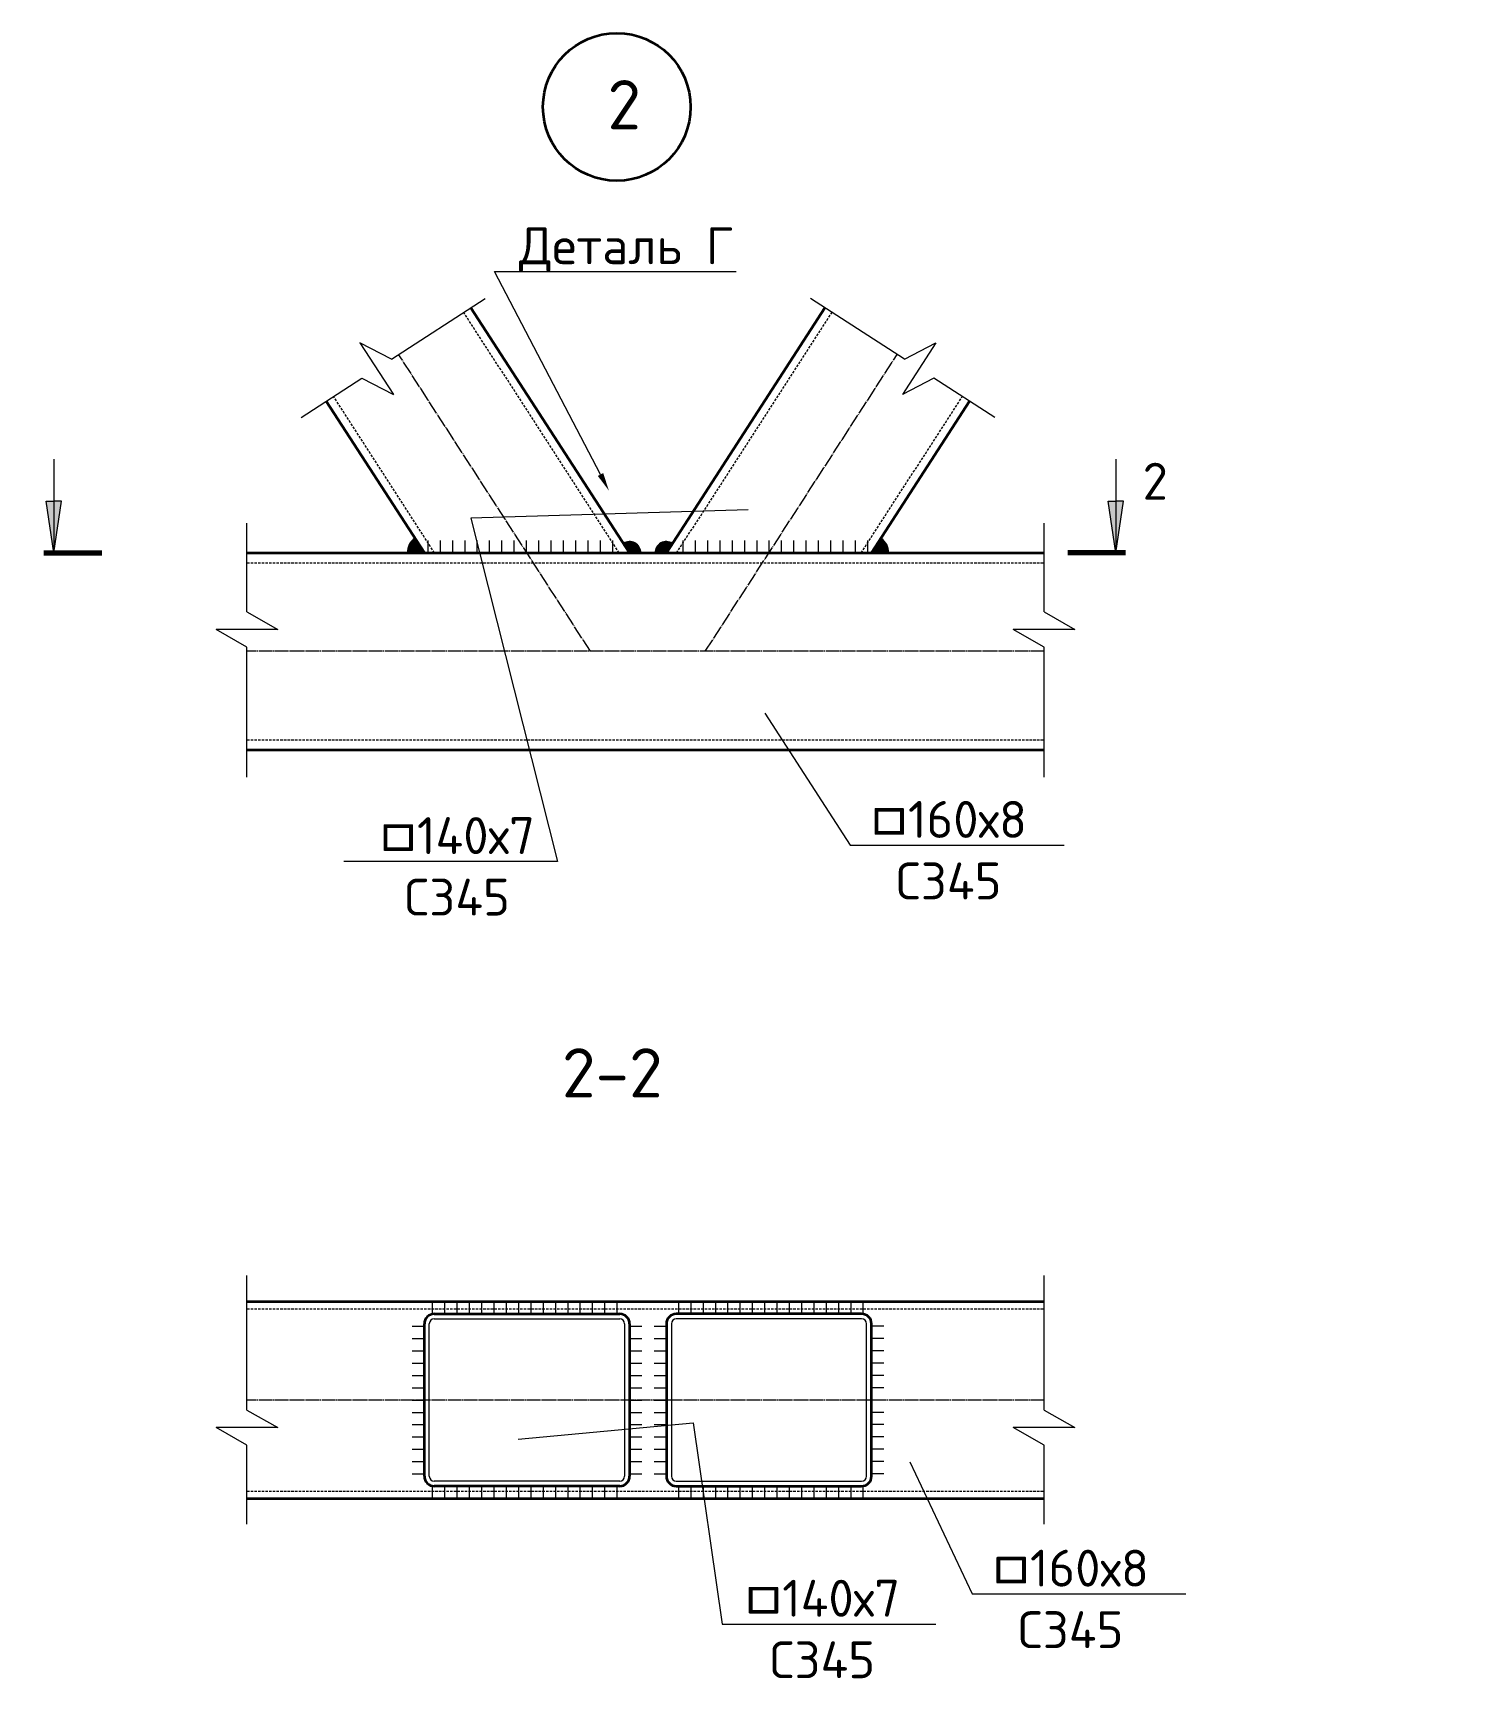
# Model space of a CAD drawing. Header units: millimetres. Extents: x -8174 to 141842, y -29548 to 3412.
# Drawn here: x 69162 to 70325, y -11591 to -10244 of the extents above; entities that cross this region are included whole.
import ezdxf
from ezdxf import colors
from ezdxf.entities.mleader import LeaderData, LeaderLine
from ezdxf.math import Vec2, Vec3

# ---------------------------------------------------------------- set-up
doc = ezdxf.new("R2010")
doc.units = ezdxf.units.MM
doc.linetypes.add('JIS_02_2.0', pattern=[3, 2, -1])
doc.linetypes.add('JIS_08_11', pattern=[12.799999999999999, 11, -0.6, 0.6, -0.6])
for name, color, linetype, lineweight in [('НАДПИСИ', 11, 'Continuous', 13), ('ОСЕВАЯ', 50, 'JIS_08_11', 13), ('ОСНОВНАЯ', 213, 'Continuous', 35), ('ШТРИХОВАЯ', 84, 'JIS_02_2.0', 13)]:
    doc.layers.add(name, color=color, linetype=linetype, lineweight=lineweight)
doc.styles.add('ОСК', font='isocpeur.ttf')

# ---------------------------------------------------------------- blocks, each defined once
blk = doc.blocks.new('_None')

msp = doc.modelspace()

# ---------------------------------------------------------------- hatches: boundary and pattern name
at = {"layer": 'НАДПИСИ'}
h = msp.add_hatch(color=256, dxfattribs=at)
h.paths.add_polyline_path([(69178.52130399324, -10666.56590720228), (69178.52130399318, -10624.4321225974), (69172.29207356158, -10624.43212259741)])
h.paths.add_polyline_path([(69178.52130399324, -10666.56590720224), (69184.75053442479, -10624.43212259738), (69178.52130399318, -10624.4321225974)])
h = msp.add_hatch(color=256, dxfattribs=at)
h.paths.add_polyline_path([(70041.7623505934, -10666.5659072022), (70041.76235059352, -10624.43212259731), (70047.99158102507, -10624.43212259733)])
h.paths.add_polyline_path([(70041.7623505934, -10666.56590720217), (70035.53312016191, -10624.43212259731), (70041.76235059352, -10624.43212259731)])
h = msp.add_hatch(color=256, dxfattribs=at)
h.dxf.hatch_style = 1
h.paths.add_polyline_path([(69479.74639729405, -10666.56590720234), (69472.09107086872, -10654.72026101642, 0.2777421314397257), (69466.01962760132, -10666.56590720234)])
h = msp.add_hatch(color=256, dxfattribs=at)
h.dxf.hatch_style = 1
h.paths.add_polyline_path([(69646.43740345375, -10666.56590720172), (69655.71109205944, -10666.56590720172, 0.5980983406802304), (69641.43610159197, -10658.82702723352)])
h = msp.add_hatch(color=256, dxfattribs=at)
h.dxf.hatch_style = 1
h.paths.add_polyline_path([(69681.43870531546, -10658.82702723352), (69676.43740345375, -10666.56590720172), (69667.16371484805, -10666.56590720172, -0.5980983406802785)])
h = msp.add_hatch(color=256, dxfattribs=at)
h.dxf.hatch_style = 1
h.paths.add_polyline_path([(69850.78373602906, -10654.72026101641, -0.2777421314397253), (69856.8551792964, -10666.56590720233), (69843.12840960367, -10666.56590720233)])

# ---------------------------------------------------------------- linework, layer by layer
at = {"color": 7, "lineweight": 70}
for p, q in [((69170.5934038384, -10666.56590720182), (69217.64163179678, -10666.56590720179)), ((70049.69025074819, -10666.56590720173), (70002.64202278986, -10666.56590720172))]:
    msp.add_line(p, q, dxfattribs=at)
at = {"layer": 'НАДПИСИ'}
for p, q in [((69452.95922224573, -10509.08711635656), (69529.29720387276, -10459.7531957888)), ((69869.91558466177, -10509.08711635656), (69793.57760303473, -10459.7531957888)), ((69427.40692183556, -10495.83420674087), (69454.54573362687, -10537.82807408544)), ((69452.95922224567, -10509.08711635656), (69427.40692183556, -10495.83420674087)), ((69895.46788507194, -10495.83420674087), (69868.32907328062, -10537.82807408544)), ((69869.91558466182, -10509.08711635656), (69895.46788507194, -10495.83420674087)), ((69379.63451595168, -10556.47368800631), (69428.9934332167, -10524.57516446974)), ((69428.9934332167, -10524.57516446974), (69454.54573362687, -10537.82807408544)), ((69893.88137369079, -10524.57516446974), (69868.32907328062, -10537.82807408544)), ((69943.24029095581, -10556.47368800631), (69893.88137369079, -10524.57516446974)), ((69178.52130399318, -10590.32351089927), (69178.5213039933, -10666.56590720182)), ((70041.76235059358, -10590.32351089943), (70041.7623505934, -10666.56590720198)), ((69178.52130399324, -10666.56590720228), (69172.29207356158, -10624.43212259741)), ((69172.29207356158, -10624.43212259741), (69178.52130399318, -10624.4321225974)), ((69178.52130399324, -10666.56590720228), (69184.75053442479, -10624.43212259738)), ((69184.75053442485, -10624.43212259738), (69178.52130399324, -10624.4321225974)), ((70041.7623505934, -10666.5659072022), (70035.53312016191, -10624.43212259731)), ((70035.5331201618, -10624.43212259731), (70041.7623505934, -10624.43212259731)), ((70041.7623505934, -10666.5659072022), (70047.99158102507, -10624.43212259733)), ((70047.99158102507, -10624.43212259733), (70041.76235059352, -10624.43212259731)), ((69335.60393578501, -10714.55894087005), (69335.60393578501, -10642.53859611362)), ((69983.32875578373, -10714.55894087003), (69983.32875578373, -10642.53859611361)), ((69482.79258301674, -10666.56590720172), (69482.79258301674, -10656.56590720172)), ((69492.79258301674, -10666.56590720172), (69492.79258301674, -10656.56590720172)), ((69502.79258301674, -10666.56590720172), (69502.79258301674, -10656.56590720172)), ((69512.79258301674, -10666.56590720172), (69512.79258301674, -10656.56590720172)), ((69522.79258301674, -10666.56590720172), (69522.79258301674, -10656.56590720172)), ((69532.79258301674, -10666.56590720172), (69532.79258301674, -10656.56590720172)), ((69542.79258301674, -10666.56590720172), (69542.79258301674, -10656.56590720172)), ((69552.79258301674, -10666.56590720172), (69552.79258301674, -10656.56590720172)), ((69562.79258301674, -10666.56590720172), (69562.79258301674, -10656.56590720172)), ((69572.79258301674, -10666.56590720172), (69572.79258301674, -10656.56590720172)), ((69582.79258301674, -10666.56590720172), (69582.79258301674, -10656.56590720172)), ((69592.79258301674, -10666.56590720172), (69592.79258301674, -10656.56590720172)), ((69602.79258301674, -10666.56590720172), (69602.79258301674, -10656.56590720172)), ((69612.79258301674, -10666.56590720172), (69612.79258301674, -10656.56590720172)), ((69622.79258301674, -10666.56590720172), (69622.79258301674, -10656.56590720172)), ((69632.79258301674, -10666.56590720172), (69632.79258301674, -10656.56590720172)), ((69690.0822238907, -10666.56590720172), (69690.0822238907, -10656.56590720172)), ((69700.0822238907, -10666.56590720172), (69700.0822238907, -10656.56590720172)), ((69710.0822238907, -10666.56590720172), (69710.0822238907, -10656.56590720172)), ((69720.0822238907, -10666.56590720172), (69720.0822238907, -10656.56590720172)), ((69730.0822238907, -10666.56590720172), (69730.0822238907, -10656.56590720172)), ((69740.0822238907, -10666.56590720172), (69740.0822238907, -10656.56590720172)), ((69750.0822238907, -10666.56590720172), (69750.0822238907, -10656.56590720172)), ((69760.0822238907, -10666.56590720172), (69760.0822238907, -10656.56590720172)), ((69770.0822238907, -10666.56590720172), (69770.0822238907, -10656.56590720172)), ((69780.0822238907, -10666.56590720172), (69780.0822238907, -10656.56590720172)), ((69790.0822238907, -10666.56590720172), (69790.0822238907, -10656.56590720172)), ((69800.0822238907, -10666.56590720172), (69800.0822238907, -10656.56590720172)), ((69810.0822238907, -10666.56590720172), (69810.0822238907, -10656.56590720172)), ((69820.0822238907, -10666.56590720172), (69820.0822238907, -10656.56590720172)), ((69830.0822238907, -10666.56590720172), (69830.0822238907, -10656.56590720172)), ((69840.0822238907, -10666.56590720172), (69840.0822238907, -10656.56590720172)), ((69335.60393578507, -10714.55894087006), (69360.60393578507, -10728.82637475056)), ((69983.32875578379, -10714.55894087005), (70008.32875578379, -10728.82637475056)), ((69360.60393578507, -10728.82637475056), (69310.60393578507, -10728.82637475056)), ((69335.60393578507, -10743.09380863106), (69310.60393578507, -10728.82637475056)), ((70008.32875578379, -10728.82637475056), (69958.32875578379, -10728.82637475056)), ((69983.32875578379, -10743.09380863105), (69958.32875578379, -10728.82637475056)), ((69335.60393578507, -10848.79315987014), (69335.60393578507, -10743.09380863108)), ((69983.32875578379, -10848.79315987013), (69983.32875578379, -10743.09380863106)), ((69335.60393578513, -11363.24316949616), (69335.60393578513, -11253.95013139251)), ((69983.32875578385, -11363.24316949616), (69983.32875578385, -11253.95013139251)), ((69486.49596388842, -11285.14100865385), (69486.49596388842, -11275.14100865385)), ((69496.49596388842, -11285.14100865385), (69496.49596388842, -11275.14100865385)), ((69506.49596388842, -11285.14100865385), (69506.49596388842, -11275.14100865385)), ((69516.49596388842, -11285.14100865385), (69516.49596388842, -11275.14100865385)), ((69526.49596388842, -11285.14100865385), (69526.49596388842, -11275.14100865385)), ((69536.49596388842, -11285.14100865385), (69536.49596388842, -11275.14100865385)), ((69546.49596388842, -11285.14100865385), (69546.49596388842, -11275.14100865385)), ((69556.49596388842, -11285.14100865385), (69556.49596388842, -11275.14100865385)), ((69566.49596388842, -11285.14100865385), (69566.49596388842, -11275.14100865385)), ((69576.49596388842, -11285.14100865385), (69576.49596388842, -11275.14100865385)), ((69586.49596388842, -11285.14100865385), (69586.49596388842, -11275.14100865385)), ((69596.49596388842, -11285.14100865385), (69596.49596388842, -11275.14100865385)), ((69606.49596388842, -11285.14100865385), (69606.49596388842, -11275.14100865385)), ((69616.49596388842, -11285.14100865385), (69616.49596388842, -11275.14100865385)), ((69626.49596388842, -11285.14100865385), (69626.49596388842, -11275.14100865385)), ((69636.49596388842, -11285.14100865385), (69636.49596388842, -11275.14100865385)), ((69686.49596388842, -11285.14100865385), (69686.49596388842, -11275.14100865385)), ((69696.49596388842, -11285.14100865385), (69696.49596388842, -11275.14100865385)), ((69706.49596388842, -11285.14100865385), (69706.49596388842, -11275.14100865385)), ((69716.49596388842, -11285.14100865385), (69716.49596388842, -11275.14100865385)), ((69726.49596388842, -11285.14100865385), (69726.49596388842, -11275.14100865385)), ((69736.49596388842, -11285.14100865385), (69736.49596388842, -11275.14100865385)), ((69746.49596388842, -11285.14100865385), (69746.49596388842, -11275.14100865385)), ((69756.49596388842, -11285.14100865385), (69756.49596388842, -11275.14100865385)), ((69766.49596388842, -11285.14100865385), (69766.49596388842, -11275.14100865385)), ((69776.49596388842, -11285.14100865385), (69776.49596388842, -11275.14100865385)), ((69786.49596388842, -11285.14100865385), (69786.49596388842, -11275.14100865385)), ((69796.49596388842, -11285.14100865385), (69796.49596388842, -11275.14100865385)), ((69806.49596388842, -11285.14100865385), (69806.49596388842, -11275.14100865385)), ((69816.49596388842, -11285.14100865385), (69816.49596388842, -11275.14100865385)), ((69826.49596388842, -11285.14100865385), (69826.49596388842, -11275.14100865385)), ((69836.49596388842, -11285.14100865385), (69836.49596388842, -11275.14100865385)), ((69469.74639729876, -11295.14100865385), (69479.74639729876, -11295.14100865385)), ((69483.74639729876, -11417.14100865385), (69483.74639729876, -11293.14100865385)), ((69487.74639729876, -11289.14100865387), (69638.49596388842, -11289.14100865385)), ((69642.49596388842, -11293.14100865385), (69642.49596388842, -11417.14100865385)), ((69646.49596388842, -11295.14100865385), (69656.49596388842, -11295.14100865385)), ((69666.49596388842, -11295.14100865385), (69676.49596388842, -11295.14100865385)), ((69680.49596388842, -11293.14100865385), (69680.49596388842, -11417.14100865385)), ((69835.12840960867, -11289.14100865387), (69684.49596388842, -11289.14100865385)), ((69839.12840960867, -11417.14100865385), (69839.12840960867, -11293.14100865385)), ((69853.12840960867, -11295.14100865385), (69843.12840960867, -11295.14100865385)), ((69469.74639729876, -11305.14100865385), (69479.74639729876, -11305.14100865385)), ((69646.49596388842, -11305.14100865385), (69656.49596388842, -11305.14100865385)), ((69666.49596388842, -11305.14100865385), (69676.49596388842, -11305.14100865385)), ((69853.12840960867, -11305.14100865385), (69843.12840960867, -11305.14100865385)), ((69469.74639729876, -11315.14100865385), (69479.74639729876, -11315.14100865385)), ((69646.49596388842, -11315.14100865385), (69656.49596388842, -11315.14100865385)), ((69666.49596388842, -11315.14100865385), (69676.49596388842, -11315.14100865385)), ((69853.12840960867, -11315.14100865385), (69843.12840960867, -11315.14100865385)), ((69469.74639729876, -11325.14100865385), (69479.74639729876, -11325.14100865385)), ((69469.74639729876, -11335.14100865385), (69479.74639729876, -11335.14100865385)), ((69646.49596388842, -11325.14100865385), (69656.49596388842, -11325.14100865385)), ((69646.49596388842, -11335.14100865385), (69656.49596388842, -11335.14100865385)), ((69666.49596388842, -11325.14100865385), (69676.49596388842, -11325.14100865385)), ((69666.49596388842, -11335.14100865385), (69676.49596388842, -11335.14100865385)), ((69853.12840960867, -11325.14100865385), (69843.12840960867, -11325.14100865385)), ((69853.12840960867, -11335.14100865385), (69843.12840960867, -11335.14100865385)), ((69469.74639729876, -11345.14100865385), (69479.74639729876, -11345.14100865385)), ((69646.49596388842, -11345.14100865385), (69656.49596388842, -11345.14100865385)), ((69666.49596388842, -11345.14100865385), (69676.49596388842, -11345.14100865385)), ((69853.12840960867, -11345.14100865385), (69843.12840960867, -11345.14100865385)), ((69335.60393578513, -11363.24316949617), (69360.60393578513, -11377.51060337668)), ((69469.74639729876, -11355.14100865385), (69479.74639729876, -11355.14100865385)), ((69469.74639729876, -11365.14100865385), (69479.74639729876, -11365.14100865385)), ((69646.49596388842, -11355.14100865385), (69656.49596388842, -11355.14100865385)), ((69646.49596388842, -11365.14100865385), (69656.49596388842, -11365.14100865385)), ((69666.49596388842, -11355.14100865385), (69676.49596388842, -11355.14100865385)), ((69666.49596388842, -11365.14100865385), (69676.49596388842, -11365.14100865385)), ((69853.12840960867, -11355.14100865385), (69843.12840960867, -11355.14100865385)), ((69853.12840960867, -11365.14100865385), (69843.12840960867, -11365.14100865385)), ((69983.32875578385, -11363.24316949617), (70008.32875578385, -11377.51060337668)), ((69360.60393578513, -11377.51060337668), (69310.60393578513, -11377.51060337668)), ((69335.60393578513, -11391.77803725717), (69310.60393578513, -11377.51060337668)), ((69469.74639729876, -11375.14100865385), (69479.74639729876, -11375.14100865385)), ((69646.49596388842, -11375.14100865385), (69656.49596388842, -11375.14100865385)), ((69666.49596388842, -11375.14100865385), (69676.49596388842, -11375.14100865385)), ((69853.12840960867, -11375.14100865385), (69843.12840960867, -11375.14100865385)), ((70008.32875578385, -11377.51060337668), (69958.32875578385, -11377.51060337668)), ((69983.32875578385, -11391.77803725717), (69958.32875578385, -11377.51060337668)), ((69335.60393578513, -11456.06615400623), (69335.60393578513, -11391.77803725717)), ((69469.74639729876, -11385.14100865385), (69479.74639729876, -11385.14100865385)), ((69646.49596388842, -11385.14100865385), (69656.49596388842, -11385.14100865385)), ((69666.49596388842, -11385.14100865385), (69676.49596388842, -11385.14100865385)), ((69853.12840960867, -11385.14100865385), (69843.12840960867, -11385.14100865385)), ((69983.32875578385, -11456.06615400623), (69983.32875578385, -11391.77803725717)), ((69469.74639729876, -11395.14100865385), (69479.74639729876, -11395.14100865385)), ((69469.74639729876, -11405.14100865385), (69479.74639729876, -11405.14100865385)), ((69646.49596388842, -11395.14100865385), (69656.49596388842, -11395.14100865385)), ((69646.49596388842, -11405.14100865385), (69656.49596388842, -11405.14100865385)), ((69666.49596388842, -11395.14100865385), (69676.49596388842, -11395.14100865385)), ((69666.49596388842, -11405.14100865385), (69676.49596388842, -11405.14100865385)), ((69853.12840960867, -11395.14100865385), (69843.12840960867, -11395.14100865385)), ((69853.12840960867, -11405.14100865385), (69843.12840960867, -11405.14100865385)), ((69469.74639729876, -11415.14100865385), (69479.74639729876, -11415.14100865385)), ((69646.49596388842, -11415.14100865385), (69656.49596388842, -11415.14100865385)), ((69666.49596388842, -11415.14100865385), (69676.49596388842, -11415.14100865385)), ((69853.12840960867, -11415.14100865385), (69843.12840960867, -11415.14100865385)), ((69486.49596388842, -11435.14100865385), (69486.49596388842, -11425.14100865385)), ((69638.49596388842, -11421.14100865385), (69487.74639729876, -11421.14100865385)), ((69496.49596388842, -11435.14100865385), (69496.49596388842, -11425.14100865385)), ((69506.49596388842, -11435.14100865385), (69506.49596388842, -11425.14100865385)), ((69516.49596388842, -11435.14100865385), (69516.49596388842, -11425.14100865385)), ((69526.49596388842, -11435.14100865385), (69526.49596388842, -11425.14100865385)), ((69536.49596388842, -11435.14100865385), (69536.49596388842, -11425.14100865385)), ((69546.49596388842, -11435.14100865385), (69546.49596388842, -11425.14100865385)), ((69556.49596388842, -11435.14100865385), (69556.49596388842, -11425.14100865385)), ((69566.49596388842, -11435.14100865385), (69566.49596388842, -11425.14100865385)), ((69576.49596388842, -11435.14100865385), (69576.49596388842, -11425.14100865385)), ((69586.49596388842, -11435.14100865385), (69586.49596388842, -11425.14100865385)), ((69596.49596388842, -11435.14100865385), (69596.49596388842, -11425.14100865385)), ((69606.49596388842, -11435.14100865385), (69606.49596388842, -11425.14100865385)), ((69616.49596388842, -11435.14100865385), (69616.49596388842, -11425.14100865385)), ((69626.49596388842, -11435.14100865385), (69626.49596388842, -11425.14100865385)), ((69636.49596388842, -11435.14100865385), (69636.49596388842, -11425.14100865385)), ((69684.49596388842, -11421.14100865385), (69835.12840960867, -11421.14100865385)), ((69686.49596388842, -11435.14100865385), (69686.49596388842, -11425.14100865385)), ((69696.49596388842, -11435.14100865385), (69696.49596388842, -11425.14100865385)), ((69706.49596388842, -11435.14100865385), (69706.49596388842, -11425.14100865385)), ((69716.49596388842, -11435.14100865385), (69716.49596388842, -11425.14100865385)), ((69726.49596388842, -11435.14100865385), (69726.49596388842, -11425.14100865385)), ((69736.49596388842, -11435.14100865385), (69736.49596388842, -11425.14100865385)), ((69746.49596388842, -11435.14100865385), (69746.49596388842, -11425.14100865385)), ((69756.49596388842, -11435.14100865385), (69756.49596388842, -11425.14100865385)), ((69766.49596388842, -11435.14100865385), (69766.49596388842, -11425.14100865385)), ((69776.49596388842, -11435.14100865385), (69776.49596388842, -11425.14100865385)), ((69786.49596388842, -11435.14100865385), (69786.49596388842, -11425.14100865385)), ((69796.49596388842, -11435.14100865385), (69796.49596388842, -11425.14100865385)), ((69806.49596388842, -11435.14100865385), (69806.49596388842, -11425.14100865385)), ((69816.49596388842, -11435.14100865385), (69816.49596388842, -11425.14100865385)), ((69826.49596388842, -11435.14100865385), (69826.49596388842, -11425.14100865385)), ((69836.49596388842, -11435.14100865385), (69836.49596388842, -11425.14100865385))]:
    msp.add_line(p, q, dxfattribs=at)
for centre, radius, start, end in [((69478.89529032557, -10665.68651045758), 12.90565880625633, 121.8183252598742, 183.9071848651486), ((69646.49596388842, -10666.52882932901), 9.21520276375189, 359.7694666738644, 123.3037620057561), ((69676.37884301908, -10666.52882932901), 9.21520276375189, 56.69623799470176, 180.2305333261356), ((69843.97951657214, -10665.68651045758), 12.90565880625633, 356.0928151348514, 58.18167470451056), ((69487.74639729876, -11293.14100865385), 4.000000000000001, 90, 180), ((69638.49596388842, -11293.14100865385), 4.000000000000001, 0, 90), ((69684.49596388842, -11293.14100865385), 4.000000000000001, 90, 180), ((69835.12840960867, -11293.14100865385), 4.000000000000001, 0, 90), ((69487.74639729876, -11417.14100865385), 4.000000000000001, 180, 270), ((69638.49596388842, -11417.14100865385), 4.000000000000001, 270, 0), ((69684.49596388842, -11417.14100865385), 4.000000000000001, 180, 270), ((69835.12840960867, -11417.14100865385), 4.000000000000001, 270, 0)]:
    msp.add_arc(centre, radius, start, end, dxfattribs=at)
at = {"layer": 'ОСЕВАЯ', "linetype": 'JIS_08_11'}
for p, q in [((69614.79242429696, -10746.56590720172), (69458.85700575437, -10505.27563513926)), ((69708.08238260704, -10746.56590720172), (69864.01780115068, -10505.27563513763)), ((69983.32875578385, -10746.56590720172), (69335.60393578513, -10746.56590720172)), ((69983.32875578385, -11355.14100865385), (69335.60393578507, -11355.14100865385))]:
    msp.add_line(p, q, dxfattribs=at)
at = {"layer": 'ОСНОВНАЯ'}
for p, q in [((69646.43740345375, -10666.56590720172), (69517.64842003916, -10467.28129862976)), ((69676.43740345375, -10666.56590720172), (69805.2263868684, -10467.28129862976)), ((69479.74639729876, -10666.5659072017), (69400.06559147435, -10543.26997164561)), ((69843.12840960867, -10666.5659072017), (69922.80921543308, -10543.26997164564)), ((69335.60393578513, -10666.56590720172), (69983.32875578385, -10666.5659072017)), ((69335.60393578507, -10826.56590720172), (69983.32875578385, -10826.56590720172)), ((69335.60393578513, -11275.14100865385), (69983.32875578385, -11275.14100865385)), ((69479.74639729876, -11417.14100865385), (69479.74639729876, -11293.14100865385)), ((69487.74639729876, -11285.14100865387), (69638.49596388842, -11285.14100865385)), ((69646.49596388842, -11293.14100865385), (69646.49596388842, -11417.14100865385)), ((69676.49596388842, -11293.14100865385), (69676.49596388842, -11417.14100865385)), ((69835.12840960867, -11285.14100865387), (69684.49596388842, -11285.14100865385)), ((69843.12840960867, -11417.14100865385), (69843.12840960867, -11293.14100865385)), ((69638.49596388842, -11425.14100865385), (69487.74639729876, -11425.14100865387)), ((69684.49596388842, -11425.14100865385), (69835.12840960867, -11425.14100865387)), ((69335.60393578513, -11435.14100865385), (69983.32875578385, -11435.14100865385))]:
    msp.add_line(p, q, dxfattribs=at)
msp.add_circle((69636.14198951545, -10304.11083730232), 60, dxfattribs=at)
for centre, start, end in [((69487.74639729876, -11293.14100865385), 90, 180), ((69638.49596388842, -11293.14100865385), 0, 90), ((69684.49596388842, -11293.14100865385), 90, 180), ((69835.12840960867, -11293.14100865385), 0, 90), ((69487.74639729876, -11417.14100865385), 180, 270), ((69638.49596388842, -11417.14100865385), 270, 0), ((69684.49596388842, -11417.14100865385), 180, 270), ((69835.12840960867, -11417.14100865385), 270, 0)]:
    msp.add_arc(centre, 8.000000000000002, start, end, dxfattribs=at)
at = {"layer": 'ШТРИХОВАЯ'}
for p, q in [((69638.10285314592, -10666.5659072017), (69511.76927861094, -10471.08073228055)), ((69684.77195376152, -10666.5659072017), (69811.10552829661, -10471.08073228056)), ((69488.08094760659, -10666.56590720172), (69405.94473290269, -10539.47053799478)), ((69834.79385930102, -10666.5659072017), (69916.93007400492, -10539.47053799489)), ((69335.60393578513, -10674.56590720172), (69983.32875578385, -10674.56590720172)), ((69335.60393578507, -10818.56590720172), (69983.32875578385, -10818.56590720172)), ((69335.60393578513, -11281.14100865385), (69983.32875578385, -11281.14100865385)), ((69335.60393578513, -11429.14100865385), (69983.32875578385, -11429.14100865385))]:
    msp.add_line(p, q, dxfattribs=at)

# ---------------------------------------------------------------- texts
at = {"layer": 'НАДПИСИ', "style": 'ОСК'}
for s, insert, char_height, width, attachment_point in [('2', (69628.51291955181, -10282.28683440977), 40, 41.22453085327379, 1), ('2', (70063.46792816569, -10593.31778789178), 30, 74.751122343514, 1), ('2-2', (69673.38942366431, -11109.22682537927), 40, 233.030446242969, 9)]:
    msp.add_mtext(s, dxfattribs=dict(at, insert=insert, char_height=char_height, width=width, attachment_point=attachment_point))

# ---------------------------------------------------------------- leaders
at = {"layer": 'НАДПИСИ'}
ml = msp.add_multileader_mtext('Standard', dxfattribs=at)
ml.set_content('Деталь Г', color=256, style='ОСК')
ml.set_leader_properties(color=256, linetype='ByLayer', lineweight=-1)
ml.build(insert=Vec2(0, 0))
ml.multileader.update_dxf_attribs({"has_dogleg": 0, "text_left_attachment_type": 6, "text_right_attachment_type": 6, "dogleg_length": 0, "arrow_head_size": 15, "scale": 10})
ctx = ml.context
ctx.base_point, ctx.scale, ctx.char_height, ctx.arrow_head_size, ctx.landing_gap_size, ctx.plane_origin = Vec3(69536.78608596191, -10437.90100072598), 10, 30, 15, 20, Vec3(69432.19949654612, -11349.00858608066)
ctx.left_attachment, ctx.right_attachment, ctx.text_align_type = 6, 6, 1
notes = []
notes.append((ctx, [(1, (1, 1, 0), (69536.78608596191, -10437.90100072598), (1, 0), 0, [(3, [(69629.81990020844, -10616.14399695263)], 0, [])])]))
ctx.mtext.insert, ctx.mtext.alignment, ctx.mtext.flow_direction = Vec3(69643.78608596191, -10401.90100072598), 2, 5
ml = msp.add_multileader_mtext('Standard', dxfattribs=at)
ml.set_content('□140х7\\PС345', color=256, style='ОСК')
ml.set_leader_properties(color=256, linetype='ByLayer', lineweight=-1)
ml.set_arrow_properties(name='NONE')
ml.build(insert=Vec2(0, 0))
ml.multileader.update_dxf_attribs({"has_dogleg": 0, "text_left_attachment_type": 6, "text_right_attachment_type": 6, "dogleg_length": 0, "arrow_head_size": 15, "scale": 10})
ctx = ml.context
ctx.base_point, ctx.scale, ctx.char_height, ctx.arrow_head_size, ctx.landing_gap_size, ctx.plane_origin = Vec3(69424.97179645271, -10917.34887873282), 10, 30, 15, 20, Vec3(69302.23249781237, -11849.61063057577)
ctx.left_attachment, ctx.right_attachment, ctx.text_align_type = 6, 6, 1
notes.append((ctx, [(0, (1, 1, 0), (69587.97179645271, -10917.34887873282), (-1, 0), 0, [(3, [(69742.81003427686, -10631.62144751463), (69517.46965981746, -10638.23020422686)], 0, [])])]))
ctx.mtext.insert, ctx.mtext.width, ctx.mtext.alignment, ctx.mtext.flow_direction = Vec3(69506.47179645271, -10881.34887873282), 161.7050698972307, 2, 5
ml = msp.add_multileader_mtext('Standard', dxfattribs=at)
ml.set_content('□160х8\\PС345', color=256, style='ОСК')
ml.set_leader_properties(color=256, linetype='ByLayer', lineweight=-1)
ml.set_arrow_properties(name='NONE')
ml.build(insert=Vec2(0, 0))
ml.multileader.update_dxf_attribs({"has_dogleg": 0, "text_left_attachment_type": 6, "text_right_attachment_type": 6, "dogleg_length": 0, "arrow_head_size": 15, "scale": 10})
ctx = ml.context
ctx.base_point, ctx.scale, ctx.char_height, ctx.arrow_head_size, ctx.landing_gap_size, ctx.plane_origin = Vec3(69825.92584622878, -10904.21173025481), 10, 30, 15, 20, Vec3(69806.3060933146, -11846.47348209785)
ctx.left_attachment, ctx.right_attachment, ctx.text_align_type = 6, 6, 1
notes.append((ctx, [(1, (1, 1, 0), (69825.92584622878, -10904.21173025481), (1, 0), 0, [(3, [(69756.39768181549, -10796.81031656102)], 0, [])])]))
ctx.mtext.insert, ctx.mtext.alignment, ctx.mtext.flow_direction = Vec3(69905.92584622878, -10868.21173025481), 2, 5
ml = msp.add_multileader_mtext('Standard', dxfattribs=at)
ml.set_content(' {\\H0.6x;6}', color=256, style='ОСК')
ml.set_leader_properties(color=256, linetype='ByLayer', lineweight=-1)
ml.set_arrow_properties(name='NONE')
ml.build(insert=Vec2(0, 0))
ml.multileader.update_dxf_attribs({"has_dogleg": 0, "text_left_attachment_type": 6, "text_right_attachment_type": 6, "dogleg_length": 0, "arrow_head_size": 75, "scale": 50})
ctx = ml.context
ctx.base_point, ctx.scale, ctx.char_height, ctx.arrow_head_size, ctx.landing_gap_size, ctx.plane_origin = Vec3(86437.04807588484, -11196.58666823232), 50, 250, 75, 100, Vec3(82148.64768171989, -12265.25015954081)
ctx.left_attachment, ctx.right_attachment, ctx.text_align_type = 6, 6, 1
notes.append((ctx, [(0, (1, 1, 0), (86877.04807588484, -11196.58666823232), (-1, 0), 0, [(2, [(87119.4316652918, -11413.02640624598)], 0, [])])]))
ctx.mtext.insert, ctx.mtext.width, ctx.mtext.defined_height, ctx.mtext.alignment, ctx.mtext.flow_direction = Vec3(86657.04807588484, -10916.58666823232), 814.4691549743875, 273.0506630395539, 2, 5
ml = msp.add_multileader_mtext('Standard', dxfattribs=at)
ml.set_content('отв. %%C23\\P(4 шт.)', color=256, style='ОСК')
ml.set_leader_properties(color=256, linetype='ByLayer', lineweight=-1)
ml.set_arrow_properties(name='NONE')
ml.build(insert=Vec2(0, 0))
ml.multileader.update_dxf_attribs({"has_dogleg": 0, "text_left_attachment_type": 6, "text_right_attachment_type": 6, "dogleg_length": 0, "arrow_head_size": 15, "scale": 10})
ctx = ml.context
ctx.base_point, ctx.scale, ctx.char_height, ctx.arrow_head_size, ctx.landing_gap_size, ctx.plane_origin = Vec3(70363.406125782, -11088.15307179597), 10, 30, 15, 20, Vec3(70387.66682714166, -12020.41482363892)
ctx.left_attachment, ctx.right_attachment, ctx.text_align_type = 6, 6, 1
notes.append((ctx, [(0, (1, 1, 0), (70562.406125782, -11088.15307179597), (-1, 0), 0, [(3, [(70885.88647360366, -11257.60496889116), (70625.88647360366, -11257.60496889116)], 0, [])])]))
ctx.mtext.insert, ctx.mtext.width, ctx.mtext.alignment, ctx.mtext.flow_direction = Vec3(70462.906125782, -11052.15307179597), 205.4122977968073, 2, 5
ml = msp.add_multileader_mtext('Standard', dxfattribs=at)
ml.set_content('□140х7\\PС345', color=256, style='ОСК')
ml.set_leader_properties(color=256, linetype='ByLayer', lineweight=-1)
ml.set_arrow_properties(name='NONE')
ml.build(insert=Vec2(0, 0))
ml.multileader.update_dxf_attribs({"has_dogleg": 0, "text_left_attachment_type": 6, "text_right_attachment_type": 6, "dogleg_length": 0, "arrow_head_size": 15, "scale": 10})
ctx = ml.context
ctx.base_point, ctx.scale, ctx.char_height, ctx.arrow_head_size, ctx.landing_gap_size, ctx.plane_origin = Vec3(69721.7685433543, -11537.23886830738), 10, 30, 15, 20, Vec3(69599.02924471395, -12469.50062015033)
ctx.left_attachment, ctx.right_attachment, ctx.text_align_type = 6, 6, 1
notes.append((ctx, [(1, (1, 1, 0), (69721.7685433543, -11537.23886830738), (1, 0), 0, [(0, [(69556.00358848152, -11386.82220294891), (69698.26230745018, -11373.74058894627)], 0, [])])]))
ctx.mtext.insert, ctx.mtext.width, ctx.mtext.alignment, ctx.mtext.flow_direction = Vec3(69803.2685433543, -11501.23886830738), 161.7050698972307, 2, 5
ml = msp.add_multileader_mtext('Standard', dxfattribs=at)
ml.set_content('□160х8\\PС345', color=256, style='ОСК')
ml.set_leader_properties(color=256, linetype='ByLayer', lineweight=-1)
ml.set_arrow_properties(name='NONE')
ml.build(insert=Vec2(0, 0))
ml.multileader.update_dxf_attribs({"has_dogleg": 0, "text_left_attachment_type": 6, "text_right_attachment_type": 6, "dogleg_length": 0, "arrow_head_size": 15, "scale": 10})
ctx = ml.context
ctx.base_point, ctx.scale, ctx.char_height, ctx.arrow_head_size, ctx.landing_gap_size, ctx.plane_origin = Vec3(69925.03258389013, -11512.78683170695), 10, 30, 15, 20, Vec3(69905.41283097595, -12455.04858354999)
ctx.left_attachment, ctx.right_attachment, ctx.text_align_type = 6, 6, 1
notes.append((ctx, [(1, (1, 1, 0), (69925.03258389013, -11512.78683170695), (1, 0), 0, [(3, [(69874.32665694488, -11405.38541801316)], 0, [])])]))
ctx.mtext.insert, ctx.mtext.alignment, ctx.mtext.flow_direction = Vec3(70005.03258389013, -11476.78683170695), 2, 5
for ctx, leaders in notes:
    for number, flags, end, landing, length, lines in leaders:
        leader = LeaderData()
        leader.index, (leader.has_last_leader_line, leader.has_dogleg_vector, leader.attachment_direction) = number, flags
        leader.last_leader_point, leader.dogleg_vector, leader.dogleg_length = Vec3(end), Vec3(landing), length
        for number, points, colour, breaks in lines:
            line = LeaderLine()
            line.index, line.vertices, line.color, line.breaks = number, Vec3.list(points), colors.encode_raw_color(colour), breaks
            leader.lines.append(line)
        ctx.leaders.append(leader)

doc.saveas('drawing.dxf')
